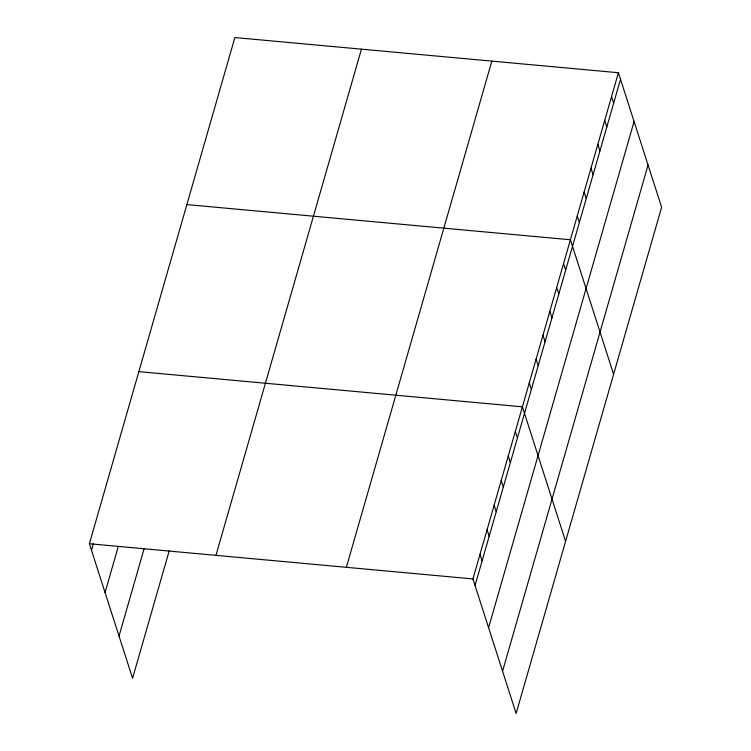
<?xml version="1.0" encoding="UTF-8"?>
<svg xmlns="http://www.w3.org/2000/svg" width="751" height="751" viewBox="0 0 751 751"><rect width="100%" height="100%" fill="white"/><g stroke="black" fill="none" stroke-linecap="round" stroke-linejoin="round"><path stroke-width="1.13" d="M169.2 550.868L132.58 678.275L89.388 543.743L234.875 37.55L618.42 72.725L661.612 207.257L516.125 713.45L472.933 578.918L618.42 72.725M91.491 550.295L93.424 543.593M105.056 592.53L118.226 546.709M119.024 636.041L144.079 548.868M215.959 555.346L361.447 49.162M346.361 567.305L491.849 61.122M475.036 585.47L620.523 79.287M488.591 627.705L634.079 121.521M502.56 671.216L648.057 165.032M186.868 204.591L570.403 239.766L613.605 374.308M138.851 371.632L522.396 406.817L565.587 541.349M89.388 543.743L472.933 578.918M611.558 96.588L613.661 103.15M604.705 120.451L606.808 127.013M597.843 144.314L599.946 150.876M590.981 168.177L593.093 174.739M584.128 192.04L586.231 198.602M577.266 215.903L579.368 222.465M563.55 263.629L565.653 270.191M556.688 287.492L558.791 294.054M549.826 311.355L551.938 317.917M542.973 335.218L545.076 341.78M536.111 359.081L538.214 365.643M529.258 382.954L531.361 389.506M515.327 431.403L517.43 437.955M508.258 455.988L510.37 462.541M501.199 480.574L503.301 487.127M494.13 505.16L496.233 511.713M487.061 529.746L489.164 536.298M479.992 554.332L482.104 560.884"/></g></svg>
